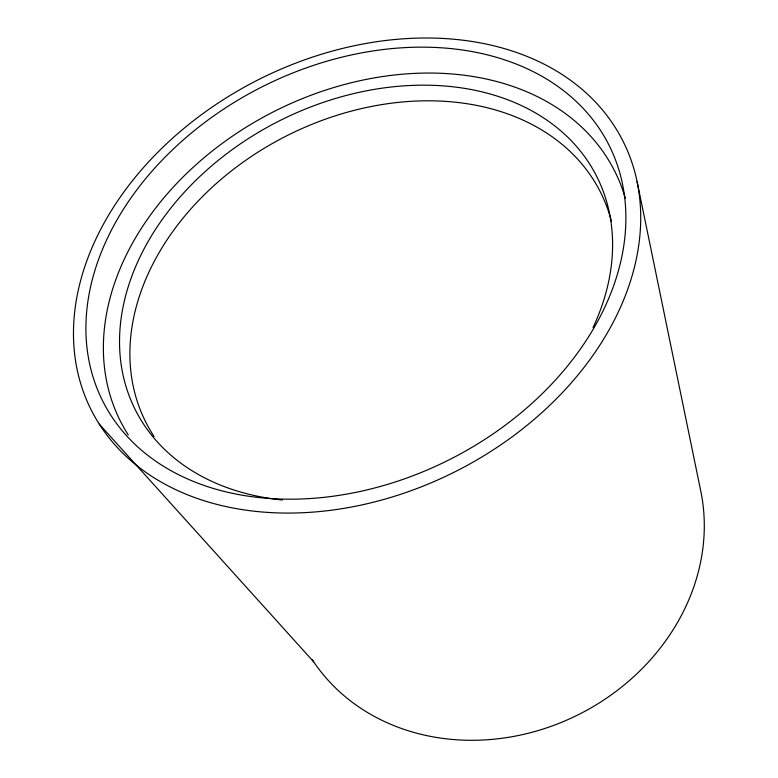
<?xml version="1.0" encoding="UTF-8"?>
<svg xmlns="http://www.w3.org/2000/svg" width="778" height="778" viewBox="0 0 778 778"><rect width="100%" height="100%" fill="white"/><g stroke="black" fill="none" stroke-linecap="round" stroke-linejoin="round"><path stroke-width="1.17" d="M99.273 424.136L313.67 661.815M637.104 181.741A297.935 219.308 -26.9 0 1 256.195 511.428A297.935 219.308 -26.9 0 1 177.987 133.446A297.935 219.308 -26.9 0 1 637.104 181.741L700.784 491.132A214.747 187.148 -26.9 0 1 566.248 720.34A214.747 187.148 -26.9 0 1 312.338 659.812M128.282 434.951A276.968 206.87 -26.9 0 1 282.21 107.5A276.968 206.87 -26.9 0 1 625.288 198.186M282.492 499.982A258.529 192.915 -26.9 0 1 135.712 266.426A258.529 192.915 -26.9 0 1 458.125 87.428A258.529 192.915 -26.9 0 1 593.021 327.577M154.073 436.458A254.776 191.874 -26.9 0 1 295.475 131.521A254.776 191.874 -26.9 0 1 611.489 221.497M258.257 497.473A283.639 208.621 -26.9 0 0 622.711 185.115A283.639 208.621 -26.9 0 0 186.73 136.938A283.639 208.621 -26.9 0 0 258.257 497.473"/></g></svg>
